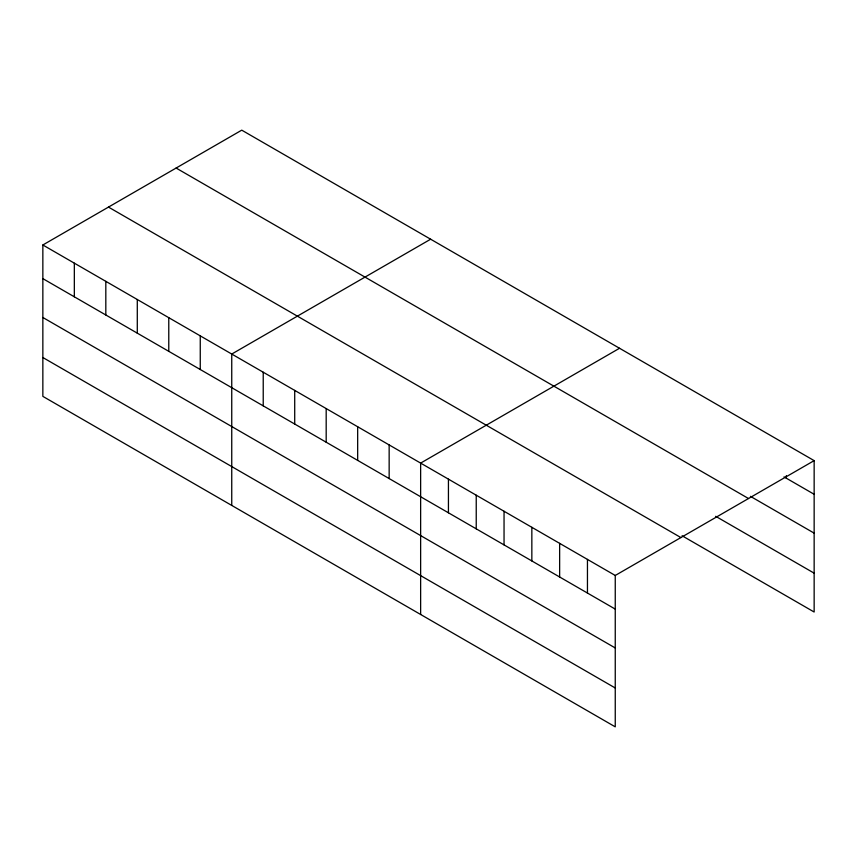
<?xml version="1.0" encoding="UTF-8"?>
<svg xmlns="http://www.w3.org/2000/svg" width="857" height="857" viewBox="0 0 857 857"><rect width="100%" height="100%" fill="white"/><g stroke="black" fill="none" stroke-linecap="round" stroke-linejoin="round"><path stroke-width="1.29" d="M42.85 244.984L615.251 575.465L615.251 726.843L42.85 396.373L42.85 244.984L241.749 130.157L814.15 460.627L814.15 612.016L682.086 535.764M430.643 239.21L231.744 354.048L231.744 505.426M619.536 348.263L420.637 463.101L420.637 614.48M615.251 575.465L814.15 460.627M784.026 476.888L814.15 494.275M750.432 496.342L814.15 533.129M176.114 168.047L748.515 498.528M715.681 516.31L814.15 573.162M108.485 207.094L680.887 537.564M42.85 278.632L615.251 609.102M42.85 317.486L615.251 647.956M42.85 357.519L615.251 687.989M786.351 475.635L786.351 478.227M587.452 559.407L587.452 593.055M559.642 543.359L559.642 577.007M531.843 527.301L531.843 560.949M504.045 511.254L504.045 544.902M476.235 495.207L476.235 528.855M448.436 479.149L448.436 512.797M389.153 444.922L389.153 478.57M357.669 426.743L357.669 460.391M326.185 408.575L326.185 442.223M294.712 390.396L294.712 424.044M263.228 372.217L263.228 405.864M200.259 335.869L200.259 369.517M168.775 317.69L168.775 351.338M137.291 299.511L137.291 333.159M105.818 281.342L105.818 314.99M74.334 263.163L74.334 296.811"/></g></svg>
